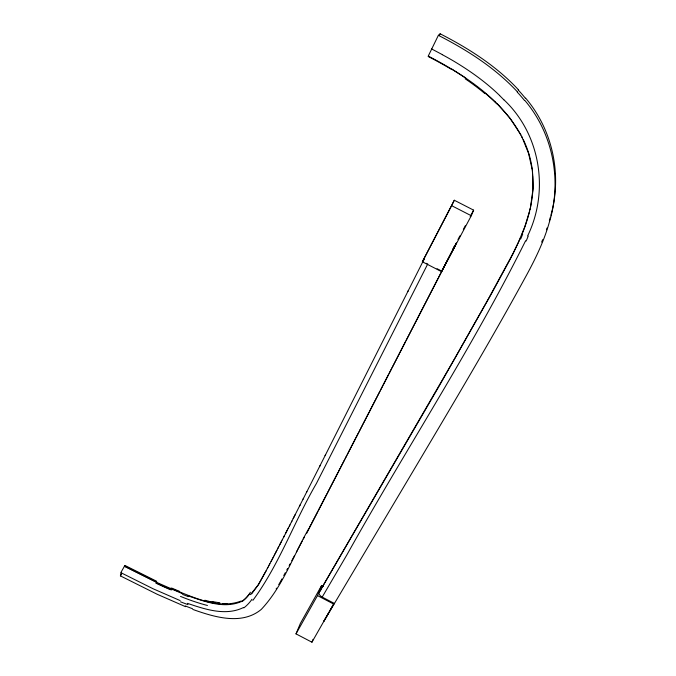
<?xml version="1.0" encoding="UTF-8"?>
<svg xmlns="http://www.w3.org/2000/svg" width="676" height="676" viewBox="0 0 676 676"><rect width="100%" height="100%" fill="white"/><g stroke="black" fill="none" stroke-linecap="round" stroke-linejoin="round"><path stroke-width="1.01" d="M428.229 56.133L438.369 35.338L440.152 33.8C468.755 48.435 496.412 66.054 518.399 89.747M185.554 606.676L157.212 594.28L120.412 575.893L121.207 571.93L124.638 565.913M530.567 206.915L533.026 188.815L532.392 170.217M125.06 566.235L125.195 565.575L156.748 581.318M529.967 209.619L530.271 208.292M529.646 210.954L524.753 226.925L518.247 242.667L510.456 258.747L491.19 294.195L438.462 387.289L319.165 592.421A4.58 2.729 30.6 0 0 322.19 597.094L334.088 603.296L311.94 642.2L296.003 633.877L300.364 623.458L321.632 585.492L323.415 586.43M550.881 215.272C562.288 175.084 552.748 130.003 525.641 98.13M550.391 217.114L549.36 220.765M546.428 229.806L547.053 228.006M311.94 642.2L313.064 639.327M522.151 233.921C529.612 215.61 534.293 195.761 532.832 175.895M527.643 235.899C549.461 190.97 540.555 134.144 503.865 99.744M296.003 633.877L317.492 595.598L321.632 585.492M319.165 592.421L454.914 358.229L487.827 299.882L512.332 254.767M471.29 215.737L473.614 210.143L454.297 200.24L422.373 261.781L441.496 271.608L471.29 215.737L451.636 205.665L454.297 200.24M541.645 242.084L542.667 239.667M306.625 533.415L456.325 243.166M441.496 271.608L455.117 246.022M520.174 238.636L512.67 254.455M525.565 240.817C471.924 348.706 405.465 449.827 346.847 554.954L322.19 597.094M423.759 259.905L424.148 259.119L407.907 291.39M325.105 455.641L408.27 290.663M319.52 466.677L325.612 454.618M306.422 492.542L320.027 465.663M303.051 499.184L306.862 491.646M427.756 263.936L316.41 483.484C294.153 521.678 279.213 564.73 252.849 600.398M299.713 505.749L303.473 498.33M300.119 504.938L293.164 518.61M291.559 521.771L295.167 514.664M289.32 526.114L291.914 521.035M288.01 528.708L289.962 524.897M288.339 528.04L282.281 539.87M285.416 533.736L287.359 529.95M283.489 537.488L284.452 535.62M282.534 539.338L274.912 554.109M281.588 541.189L279.703 544.839M362.446 425.179L359.378 431.111M362.885 424.325L366.417 417.464M366.865 416.602L369.096 412.284M369.544 411.414L377.2 396.558M377.656 395.68L379.937 391.26M380.394 390.382L382.684 385.937M383.14 385.05L388.675 374.301M389.139 373.397L391.463 368.885M391.936 367.981L399.457 353.387M399.922 352.475L402.296 347.861M402.778 346.94L405.642 341.388M406.115 340.45L414.354 324.463M414.81 323.593L438.132 278.318M438.606 277.405L456.283 243.09M277.836 548.439L278.765 546.639M351.588 446.202L348.596 451.999M352.019 445.374L355.466 438.69M355.897 437.854L358.939 431.964M338.068 472.347L327.615 492.525M338.482 471.544L340.155 468.324M340.569 467.513L344.777 459.384M345.199 458.573L346.889 455.294M347.32 454.466L348.165 452.819M439.527 35L440.152 33.8M276.915 550.222L274.262 555.359M327.133 493.455L318.176 510.676M422.373 261.781L451.636 205.665M273.611 556.601L274.414 555.013M317.712 511.571L311.442 523.57M272.327 559.069L273.755 556.28M273.096 557.539L271.051 561.502M309.38 527.508L311.028 524.365M308.974 528.286C293.342 555.283 282.889 586.455 261.249 609.431C241.678 625.604 214.165 617.011 192.863 609.456M271.794 560.032L269.783 563.911M269.158 565.094L269.859 563.716M268.541 566.285L269.225 564.925M267.916 567.46L268.583 566.133M267.299 568.626L267.958 567.325M267.333 568.516L258.781 584.191L251.641 593.883M303.347 539L304.521 536.761M302.172 541.222L297.93 549.225M266.09 570.865L258.021 585.179L250.424 594.652M452.582 249.621L454.542 245.946M457.965 239.524L459.917 235.848M463.347 229.426L465.299 225.75M470.192 216.573L473.614 210.143M296.418 552.081L297.55 549.943M453.342 248.574L455.032 245.405M294.398 555.849L291.77 560.75M289.193 565.542L290.046 563.953M286.793 569.952L287.562 568.541M285.272 572.758L283.768 575.513M281.503 579.653L281.892 578.935M281.106 580.354L280.329 581.757M279.551 583.143L279.94 582.458M328.975 612.27L323.812 621.328L416.644 465.181C453.266 403.411 490.1 341.726 524.584 278.723C534.488 260.784 543.707 242.278 549.275 222.48C562.195 180.931 553.103 133.569 524.77 100.361M329.618 611.146L334.088 603.296M278.74 584.571L279.163 583.836M276.163 588.855L276.602 588.162M120.412 575.893L121.528 574.321M428.415 56.15C452.067 68.479 475.558 82.852 494.95 101.628M243.571 607.479C225.7 616.326 205.031 609.279 187.446 603.347M242.287 601.125C224.821 609.321 205.031 601.598 188.08 595.86M241.214 601.015C217.368 609.972 192.204 596.435 170.217 588.255M227.313 604.006L222.767 603.727M218.382 603.178L219.379 603.33M212.036 601.581L219.861 602.815M215.331 602.671L212.72 602.155M212.171 602.037L209.399 601.403M208.842 601.268L204.896 600.237M180.103 600.567L153.038 588.737L121.021 572.741M182.385 593.663L155.953 582.07L124.367 566.285M179.681 591.432L171.51 588.002M155.708 581.673L124.502 566.099M438.369 35.338C467.285 50.125 495.229 67.938 517.453 91.894M431.499 48.883L442.366 54.629M437.059 268.718L441.715 271.11M317.492 595.598L333.783 604.099M451.898 69.146L465.688 77.968M499.657 95.51C485.706 81.957 469.735 70.634 453.038 60.713A362.074 357.519 2 0 0 442.324 54.697M497.071 103.546L510.025 118.199L520.985 135.031M522.345 137.98C516.38 126.04 508.259 115.275 499.015 105.701A169.583 166.211 12.5 0 0 494.9 101.67M521.779 136.518L528.581 153.418L532.13 169.262M523.275 139.535C528.395 150.249 531.792 161.86 532.646 173.715M532.713 174.442L532.773 175.168M192.508 608.721A143.151 50.201 30.6 0 1 185.266 605.941M426.894 263.463A5.349 1.741 27.4 0 1 426.649 263.31M250.416 592.252A106.36 57.84 63 0 1 242.397 601.294M188.41 596.638A134.363 48.773 30.4 0 1 182.655 594.432M251.971 599.274A113.34 63.062 60.2 0 1 243.833 607.893M187.962 604.606A137.49 53.041 30.9 0 1 180.492 601.809M249.74 593.773A101.366 56.581 60 0 1 241.594 601.64M170.529 589.759A207.262 74.926 30.1 0 1 155.784 583.084M207.456 605.476A128.617 57.401 32.5 0 1 180.517 596.401M171.848 589.954A215.94 82.337 30.3 0 1 156.79 583.168M517.233 92.088A171.839 168.332 8.9 0 1 524.551 100.538M518.188 89.942A169.997 166.482 9 0 1 525.421 98.299M428.212 56.539A378.433 374.715 -4.4 0 1 451.686 69.493M319.697 591.137A4.58 2.712 30.6 0 1 320.779 590.148M499.606 95.569A175.422 172.752 8.4 0 1 503.806 99.794M528.21 236.127A187.091 154.998 -68.1 0 1 526.122 241.07M522.692 234.133A173.918 141.639 -67.4 0 1 520.706 238.873M465.139 78.762A237.572 233.034 13.3 0 1 484.844 93.55M485.157 93.195A190.015 186.584 13.1 0 1 496.792 103.817"/></g></svg>
